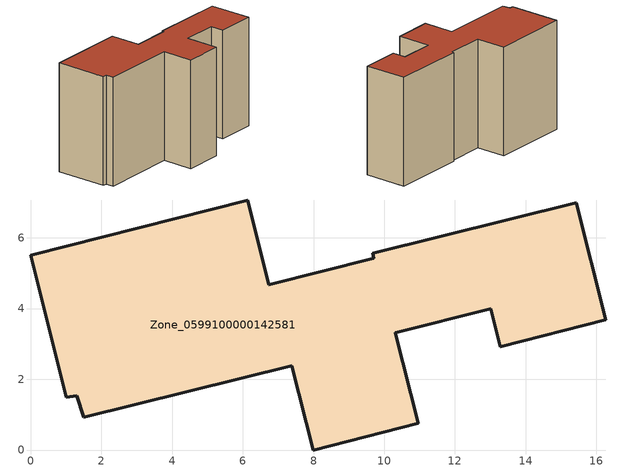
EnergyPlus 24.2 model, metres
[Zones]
Zone_0599100000142581
 floor ground (C_G): 1,1.5 0,5.5 6.15,7.07 6.74,4.68 9.71,5.42 9.68,5.57 15.43,6.99 16.27,3.68 13.28,2.92 13.01,4 10.31,3.32 10.96,0.75 7.99,0 7.39,2.38 1.5,0.92 1.3,1.54 z0
 wall outside (C_F): 7.39,2.38 7.99,0 10.96,0.75 10.31,3.32 13.01,4 13.28,2.92 16.27,3.68 15.43,6.99 9.68,5.57 9.71,5.42 6.74,4.68 6.15,7.07 0,5.5 1,1.5 1.3,1.54 1.5,0.92 7.39,2.38 z0:8.73
 roof outside (C_R): 1.3,1.54 1.5,0.92 7.39,2.38 7.99,0 10.96,0.75 10.31,3.32 13.01,4 13.28,2.92 16.27,3.68 15.43,6.99 9.68,5.57 9.71,5.42 6.74,4.68 6.15,7.07 0,5.5 1,1.5 z8.73
[BUILDING]
Pand.0599100000142581: North Axis=0; Terrain=City; Loads Convergence Tolerance Value=0.04; Temperature Convergence Tolerance Value=0.4; Solar Distribution=FullExterior; Maximum Number of Warmup Days=25; Minimum Number of Warmup Days=1
[Site:Location]
Rotterdam.The.Hague.AP_ZH_NLD Design_Conditions: Latitude=51.96; Longitude=4.45; Time Zone=1; Elevation=-4.5
[SITE:GROUNDTEMPERATURE:BUILDINGSURFACE]
18, 18, 18, 18, 18, 18, 18, 18, 18, 18, 18, 18
[MATERIAL] Thermal Absorptance=0.9; Solar Absorptance=0.7; Visible Absorptance=0.7
Name | Roughness | Thickness | Conductivity | Density | Specific Heat
G.TI.1965-1974 | MediumSmooth | 0.15 | 0.882353 | 540 | 1210
F.TI.1965-1974 | Rough | 0.3 | 0.697674 | 1920 | 840
R.TI.1965-1974 | MediumRough | 0.2 | 0.232558 | 1500 | 1000
[CONSTRUCTION]
C_G: G.TI.1965-1974
C_F: F.TI.1965-1974
C_R: R.TI.1965-1974
[ZONE]
Zone_0599100000142581: Type=1; Multiplier=1; Ceiling Height=Autocalculate; Volume=Autocalculate; Floor Area=autocalculate; Part of Total Floor Area=Yes
[ZONEINFILTRATION:DESIGNFLOWRATE]
Infil_Zone_0599100000142581: Zone or ZoneList or Space or SpaceList=Zone_0599100000142581; Schedule=AlwaysOn; Design Flow Rate Calculation Method=Flow/Area; Flow Rate per Floor Area=0.003; Constant Term Coefficient=1; Temperature Term Coefficient=0; Velocity Term Coefficient=0; Velocity Squared Term Coefficient=0
[HVACTEMPLATE:ZONE:IDEALLOADSAIRSYSTEM]
Zone_0599100000142581: Maximum Heating Supply Air Temperature=50; Minimum Cooling Supply Air Temperature=13; Maximum Heating Supply Air Humidity Ratio=0.0156; Minimum Cooling Supply Air Humidity Ratio=0.0077; Heating Limit=NoLimit; Cooling Limit=NoLimit; Dehumidification Control Type=ConstantSensibleHeatRatio; Cooling Sensible Heat Ratio=0.7; Dehumidification Setpoint=60; Humidification Control Type=None; Humidification Setpoint=30; Outdoor Air Method=None; Outdoor Air Flow Rate per Person=0.00944; Outdoor Air Flow Rate per Zone Floor Area=0; Outdoor Air Flow Rate per Zone=0; Demand Controlled Ventilation Type=None; Outdoor Air Economizer Type=NoEconomizer; Heat Recovery Type=None; Sensible Heat Recovery Effectiveness=0.7; Latent Heat Recovery Effectiveness=0.65
[ZONECONTROL:THERMOSTAT]
ThermostatControl_Zone_0599100000142581: Zone or ZoneList=Zone_0599100000142581; Control Type Schedule=DualSetpointControlType; Control 1=Thermostat_Zone_0599100000142581; Temperature Difference Between Cutout And Setpoint=0
[THERMOSTATSETPOINT:DUALSETPOINT]
Thermostat_Zone_0599100000142581: Heating Setpoint Temperature Schedule=HeatingSetpoint_Zone_0599100000142581; Cooling Setpoint Temperature Schedule=CoolingSetpoint_Zone_0599100000142581
[SCHEDULE:COMPACT]
HeatingSetpoint_Zone_0599100000142581: Through: 12/31, For: AllDays, Until: 24:00, 21
CoolingSetpoint_Zone_0599100000142581: Through: 12/31, For: AllDays, Until: 24:00, 24
DualSetpointControlType: Through: 12/31, For: AllDays, Until: 24:00, 4
AlwaysOn: Through: 12/31, For: AllDays, Until: 24:00, 1
